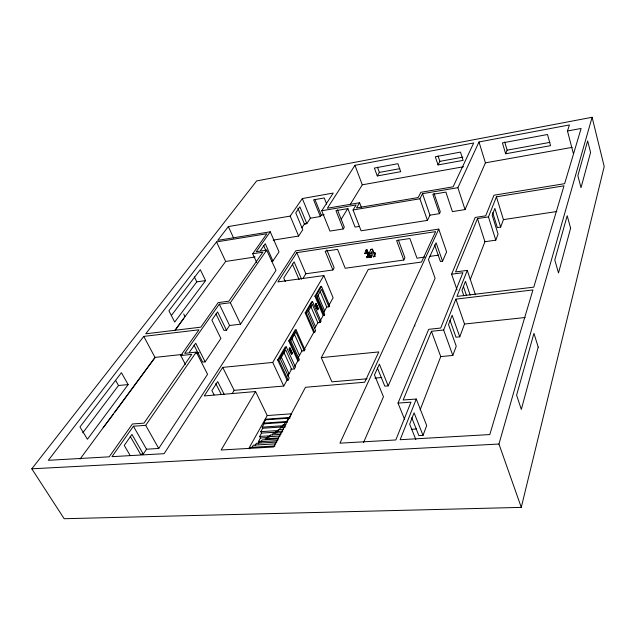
<?xml version="1.0" encoding="UTF-8"?>
<svg xmlns="http://www.w3.org/2000/svg" width="636" height="636" viewBox="0 0 636 636"><rect width="100%" height="100%" fill="white"/><g stroke="black" fill="none" stroke-linecap="round" stroke-linejoin="round"><path stroke-width="0.95" d="M521.274 507.385L604.2 166.497L592.1 117.278L256.658 180.918L31.8 468.819L64.18 518.722L521.274 507.385L498.958 444.039L592.1 117.278M573.219 153.045L567.479 130.992L569.419 124.942L478.988 141.963L457.888 187.676L465.035 209.586L452.395 211.605L445.892 192.104L432.846 194.306L439.444 213.664L429.96 215.167L427.432 220.39L361.105 230.796L353.052 209.967L356.096 204.927L321.76 210.747L329.965 231.083L343.225 228.968L344.299 227.171L337.43 209.769M369.484 256.149L371.193 255.903L369.333 256.427L367.075 249.916L365.946 250.083L364.674 253.597L365.883 253.565L366.606 251.522M411.691 417.629L418.878 435.62L423.035 435.374L426.692 425.563L416.278 399.018L403.176 400.004L431.431 331.292L443.634 329.997L455.869 299.135L532.944 289.929L489.8 434.563L400.147 439.715L416.278 399.018M420.134 409.854L440.74 356.589L452.824 355.452L456.25 346.238L448.507 324.543L452.148 315.265L459.764 336.826L456.004 337.207L450.026 320.369M459.764 336.826L464.526 324.034L455.869 299.135M470.282 279.53L484.934 241.712L495.794 240.154L498.068 234.056L492.192 215.254L494.872 208.417L500.659 227.092L497.36 227.585L492.709 212.67M500.659 227.092L503.442 219.627L496.43 196.802L564.005 185.815L533.779 287.146L456.95 296.408L467.269 270.38L455.551 271.922L477.501 218.585L488.464 216.892L496.43 196.802M505.644 153.785L502.424 142.885L547.532 134.498L550.561 145.66L505.644 153.785L507.123 150.168L504.73 142.027M404.631 419.482L398.017 403.113L428.688 329.329L440.708 328.041L462.897 272.717L451.608 274.195L457.077 290.016M451.608 274.195L475.195 217.456L485.713 215.827L493.981 195.22L564.641 183.677L581.113 128.456L567.479 130.992M363.53 442.545L383.468 396.792L374.469 374.922L379.398 364.158L388.214 385.877L384.804 386.163L377.434 368.093M388.214 385.877L435.103 278.29L428.441 259.552L436.105 242.761L442.537 261.229L440.422 261.523L434.627 244.916M442.537 261.229L446.607 251.88L438.768 229.095L295.732 250.854L164.104 453.683L111.984 456.664L133.409 426.223L145.7 425.333L196.278 352.098L207.575 374.286L158.722 448.467L146.519 449.207L143.251 454.064L140.548 454.223L130.221 436.296M465.035 209.586L485.411 162.84L478.988 141.963M374.89 256.634L374.334 254.058L375.113 256.197L373.356 256.849L372.577 254.702L369.452 255.155L368.888 253.708L370.899 249.32L372.497 249.272L373.547 253.033L374.795 252.452L373.777 252.603M370.589 253.462L371.4 251.657L372.012 253.255L370.589 253.462L372.243 252.826L372.012 253.255M438.768 229.095L339.95 443.173L395.823 439.961L410.983 402.151L398.017 403.113M439.444 213.664L440.311 211.82L434.054 193.416M302.895 278.552L305.837 273.774L332.867 269.982L325.163 251.204L337.573 249.344L345.197 268.257L403.812 260.029L404.917 257.771L398.43 240.138M427.432 220.39L419.903 198.782L422.519 193.67L457.888 187.676M438.021 164.923L435.31 156.766L460.488 152.099L463.119 160.375L438.021 164.923L439.85 161.353L438.053 155.931M367.099 378.786L331.897 381.846L321.283 357.623L368.276 269.418L421.501 262.064L435.628 231.647L296.821 252.635L277.908 281.915L323.867 275.563L333.121 297.767L329.114 304.938M259.186 442.592L258.574 441.368L260.442 437.989L259.679 436.455L261.539 433.1L260.832 431.669L262.724 428.251L262.175 427.13L264.012 423.83L263.662 423.115L265.49 419.847L265.188 419.235L289.698 417.478L291.574 413.567M373.356 256.849L373.586 256.419M283.942 424.928L285.325 422.344M374.103 254.487L375.359 253.907L374.795 252.452M286.12 422.24L289.452 416.962L289.698 417.478M279.355 429.721L280.722 427.177L285.62 426.843M281.732 427.479L283.084 424.951L286.009 424.753M277.471 431.232L278.393 429.523L283.306 429.197M366.916 252.317L368.459 256.3L366.614 256.562L366.797 257.707L371.376 257.047L371.193 255.903M272.208 434.96L273.146 433.227L282.05 432.655M274.959 433.299L275.889 431.574L282.781 431.128M269.298 437.091L270.435 435L280.953 434.332M368.888 253.708L369.126 253.279M370.899 249.32L370.661 249.741L372.187 249.129M366.463 256.841L368.459 256.3M373.547 253.033L372.497 249.272M369.452 255.155L369.683 254.726M266.548 438.896L267.7 436.789L280.174 436.002M365.883 253.565L364.674 253.597M261.014 442.06L262.191 439.921L278.616 438.912M369.333 256.427L367.075 249.916M258.176 443.912L259.369 441.758L277.797 440.645M365.946 250.083L366.924 250.194M255.123 445.526L256.356 443.292L276.803 442.068M252.118 447.402L253.367 445.16L275.849 443.833M294.786 366.32L297.815 360.89L298.689 360.811L299.357 359.61L290.827 340.713L295.923 331.968L304.302 350.754L301.925 351L297.791 358.37M304.302 350.754L304.906 349.673L296.058 329.822L295.191 329.925L288.768 340.904L297.815 360.89M249.67 448.881L250.512 447.37L275.038 445.955M304.525 348.902L313.707 332.493L314.661 332.382L315.623 330.664L307.673 312.371L312.348 304.342L320.162 322.524L317.849 322.794L314.669 328.47M320.162 322.524L320.957 321.101L312.602 301.639L311.656 301.758L305.153 312.88L313.707 332.493M320.957 321.101L320.011 321.212L323.183 315.536L324.129 315.424L324.694 314.407L317.221 296.829L321.578 289.332L328.939 306.806L326.761 307.077L323.366 313.143M328.939 306.806L329.599 305.622L321.514 286.375L320.576 286.502L314.923 296.169L323.183 315.536M232.124 393.652L234.159 390.345L283.759 386.028L287.043 380.153L288.156 380.05L289.197 378.182L280.357 359.054L285.683 349.895L294.373 368.92L290.731 369.262M294.373 368.92L295.446 366.988L286.295 346.906L285.19 347.025L277.654 359.92L287.043 380.153M248.946 448.269L267.239 415.562L255.569 391.545L204.275 395.934L222.711 367.385L272.717 362.433L323.867 275.563M287.718 376.115L291.606 369.182L284.085 352.781M291.678 354.347L292.337 353.195L289.952 347.948L288.959 349.132L291.678 354.347L289.285 349.1L289.952 347.948M317.722 309.819L318.31 308.794L316.14 303.714L315.225 304.771L317.722 309.819L315.543 304.731L316.14 303.714M316.649 306.632L317.046 305.948C315.297 303.157 317.348 309.199 316.33 305.081M290.867 352.137C291.216 349.705 291.375 354.196 291.757 352.98M317.69 308.555L316.982 307.689C317.833 304.978 317.897 311.473 317.475 306.989M290.39 351.048C291.598 351.947 288.959 347.455 290.938 350.277M316.545 306.639L317.046 305.948M332.867 269.982L334.154 267.772L326.848 249.924M288.768 340.904L289.65 340.809L296.058 329.822M277.654 359.92L278.775 359.809L286.295 346.906M305.153 312.88L306.115 312.769L312.602 301.639M314.923 296.169L315.869 296.042L321.514 286.375M255.569 391.545L221.153 450.002L273.671 446.981L305.479 387.284L364.706 382.22L378.81 351.923L321.283 357.623M377.267 175.941L400.704 171.696L397.874 163.698L374.373 168.055L377.267 175.941L379.374 172.404L399.79 168.675M359.594 202.741L356.486 207.924L418.154 197.565L420.857 192.311L453.118 186.817L473.717 142.957L354.952 165.32L327.357 208.226L359.594 202.741L361.312 207.249M341.158 219.325L347.86 208.377M350.436 204.172L362.281 184.814L463.612 166.727M301.861 227.847L304.413 223.991L306.83 223.594L310.392 218.188L320.369 216.518L321.267 215.135L324.145 214.65M321.76 210.747L333.232 193.074L302.315 198.543L290.199 216.097L228.356 226.575L217.735 240.368L270.252 231.79L279.021 251.896L272.908 260.999L271.381 261.229M215.978 313.953L224.015 330.458L226.456 330.163L229.588 325.497L240.575 324.185L275.992 270.411L266.691 250.131L256.197 251.753L270.252 231.79M273.257 240.106L298.618 236.067L302.784 229.739L295.74 212.861L299.882 206.819L306.83 223.594L304.413 223.991L297.815 208.123M194.044 345.173L202.661 362.115L205.174 361.86L220.891 338.455L211.868 320.091L217.584 311.902L226.456 330.163M196.278 352.098L184.694 353.346L219.301 304.175L230.367 302.728L266.691 250.131M189.512 352.066L195.713 343.194L205.174 361.86M260.514 250.489L265.26 243.691L272.908 260.999M180.783 355.548L198.973 329.806L143.768 336.396L48.32 460.313L109.209 456.823L132.423 423.981L144.006 423.123L191.738 354.371L180.783 355.548L185.362 364.364M252.707 253.772L266.866 233.738L216.534 241.926L145.763 333.805L200.841 327.158L218.204 302.593L228.857 301.186L262.851 252.214L252.707 253.772L256.761 262.596M80.033 459.105L154.993 357.392L182.413 354.435M175.083 330.124L225.669 261.46L255.084 256.984M113.303 414.306L103.191 427.71M114.48 412.708L155.105 357.551M175.123 330.37L183.86 318.207M128.138 384.581L87.426 439.245L79.961 426.971L121.42 372.68L128.138 384.581L118.511 385.495L82.767 432.822M205.587 280.595L174.701 322.062L168.922 310.805L200.308 269.688L205.587 280.595L196.794 281.867L171.458 315.408M439.85 161.353L462.897 157.14M507.123 150.168L549.854 142.377M485.411 162.84L572.154 147.361M353.052 209.967L419.903 198.782M359.555 226.368L355.063 227.084L347.876 208.616L335.959 210.619L343.225 228.968M503.442 219.627L556.794 211.518M369.699 257.031L371.527 256.769M424.856 257.079L416.993 258.176L409.886 238.516L396.61 240.503L403.812 260.029M429.769 256.387L438.609 255.147M328.669 305.733L329.599 305.622M316.982 307.689L317.793 308.54M318.31 308.794L315.822 303.746M196.126 352.956L199.06 352.638M464.526 324.034L525.145 317.507M304.04 349.768L304.906 349.673M292.337 353.195L289.619 347.987M374.922 378.102L381.775 377.506M267.239 415.562L291.678 413.774M265.49 419.847L289.992 418.106M263.662 423.115L287.257 421.477M264.012 423.83L287.273 422.209M262.175 427.13L282.869 425.73M262.724 428.251L282.432 426.931M260.832 431.669L278.616 430.508M261.539 433.1L277.336 432.083M259.679 436.455L270.57 435.763M260.442 437.989L268.36 437.496M411.635 429.292L416.564 428.99M265.037 438.808L278.52 437.973M258.574 441.368L261.436 441.193M31.8 468.819L498.958 444.039M290.04 349.418L290.827 350.285M316.227 305.097L316.943 305.956M130.03 455.297L124.266 445.415L131.962 434.404L143.251 454.064M115.617 380.423L118.511 385.495M133.409 426.223L146.519 449.207M145.7 425.333L158.722 448.467M143.768 336.396L154.993 357.392M214.078 394.869L211.899 390.607L217.687 381.568L224.126 394.296M215.779 383.595L221.169 394.225M222.711 367.385L234.159 390.345M194.346 276.851L196.794 281.867M219.301 304.175L229.588 325.497M283.084 424.951L283.489 425.786M230.367 302.728L240.575 324.185M216.534 241.926L225.669 261.46M272.717 362.433L283.759 386.028M278.775 359.809L288.156 380.05M281.438 357.337L289.022 373.785M228.356 226.575L233.563 237.959M289.65 340.809L298.689 360.811M291.789 338.376L299.461 355.397M294.325 334.027L301.925 351M263.733 245.782L266.031 250.974M285.302 281.517L283.751 277.996L294.118 261.841L301.567 279.164M306.115 312.769L314.661 332.382M308.476 310.447L315.583 326.832M183.74 313.969L184.877 316.601M310.805 306.449L317.849 322.794M292.401 264.027L299.079 279.506M315.869 296.042L324.129 315.424M296.821 252.635L305.837 273.774M317.96 295.096L324.646 310.853M290.199 216.097L298.618 236.067M320.131 291.368L326.761 307.077M302.315 198.543L310.392 218.188M314.876 199.346L321.267 215.135M320.369 216.518L313.604 199.839L324.249 197.971L326.713 204.156M415.849 439.555L409.656 424.14L414.092 412.836L423.035 435.374M371.042 256.181L371.376 257.047M366.455 251.8L368.308 256.57M374.564 252.882L375.129 254.336M414.64 325.25L414.911 325.974M354.952 165.32L362.281 184.814M431.431 331.292L440.74 356.589M377.466 167.165L379.374 172.404M443.634 329.997L452.824 355.452M422.519 193.67L429.96 215.167M463.382 286.383L466.498 295.502M463.859 295.796L461.967 290.278L465.473 281.358L470.123 295.072M467.269 270.38L475.45 294.738M477.501 218.585L484.934 241.712M488.464 216.892L495.794 240.154M290.151 349.41L290.501 351.04M538.207 347.089L521.329 409.433L516.599 395.163L533.946 333.351L538.207 347.089M570.603 228.213L558.503 272.971L554.791 259.989L567.201 215.723L570.603 228.213M590.574 152.457L581.01 187.723L577.87 175.687L587.656 140.874L590.574 152.457"/></g></svg>
